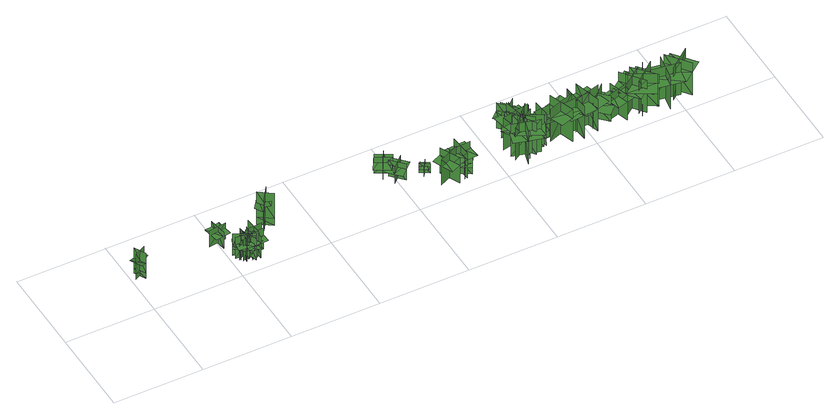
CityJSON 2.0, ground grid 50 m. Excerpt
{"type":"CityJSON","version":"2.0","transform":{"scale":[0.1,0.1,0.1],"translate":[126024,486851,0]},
"CityObjects":{
"tree1":{"type":"SolitaryVegetationObject","geometry":[{"type":"MultiSurface","lod":"1","boundaries":[[[0,1,2]],[[0,2,3]],[[4,5,6]],[[4,6,7]],[[8,9,5]],[[8,5,4]],[[10,11,1]],[[10,1,0]],[[12,13,14]],[[12,14,15]],[[16,17,18]],[[16,18,19]]]}]},
"tree2":{"type":"SolitaryVegetationObject","geometry":[{"type":"MultiSurface","lod":"1","boundaries":[[[20,21,22]],[[20,22,23]],[[24,25,26]],[[24,26,27]],[[28,29,30]],[[28,30,31]],[[28,31,32]],[[28,32,33]]]}]},
"tree3":{"type":"SolitaryVegetationObject","geometry":[{"type":"MultiSurface","lod":"1","boundaries":[[[34,35,36]],[[34,36,37]],[[38,39,40]],[[38,40,41]],[[42,43,44]],[[42,44,45]],[[42,46,47]],[[42,47,43]]]}]},
"tree4":{"type":"SolitaryVegetationObject","geometry":[{"type":"MultiSurface","lod":"1","boundaries":[[[48,49,50]],[[48,50,51]],[[52,53,54]],[[52,54,55]],[[56,57,53]],[[56,53,52]],[[58,59,49]],[[58,49,48]],[[48,49,60]],[[48,60,61]],[[48,62,63]],[[48,63,49]]]}]},
"tree5":{"type":"SolitaryVegetationObject","geometry":[{"type":"MultiSurface","lod":"1","boundaries":[[[64,65,66]],[[64,66,67]],[[68,69,70]],[[68,70,71]],[[72,73,74]],[[72,74,75]],[[72,76,77]],[[72,77,73]]]}]},
"tree6":{"type":"SolitaryVegetationObject","geometry":[{"type":"MultiSurface","lod":"1","boundaries":[[[78,79,80]],[[78,80,81]],[[82,83,84]],[[82,84,85]],[[86,87,83]],[[86,83,82]],[[88,89,79]],[[88,79,78]],[[78,79,90]],[[78,90,91]],[[78,92,93]],[[78,93,79]]]}]},
"tree7":{"type":"SolitaryVegetationObject","geometry":[{"type":"MultiSurface","lod":"1","boundaries":[[[94,95,96]],[[94,96,97]],[[98,99,100]],[[98,100,101]],[[102,103,99]],[[102,99,98]],[[104,105,95]],[[104,95,94]],[[94,95,106]],[[94,106,107]],[[94,108,109]],[[94,109,95]]]}]},
"tree8":{"type":"SolitaryVegetationObject","geometry":[{"type":"MultiSurface","lod":"1","boundaries":[[[110,111,112]],[[110,112,113]],[[114,115,116]],[[114,116,117]],[[118,119,115]],[[118,115,114]],[[120,121,111]],[[120,111,110]],[[110,111,122]],[[110,122,123]],[[110,124,125]],[[110,125,111]]]}]},
"tree9":{"type":"SolitaryVegetationObject","geometry":[{"type":"MultiSurface","lod":"1","boundaries":[[[126,127,128]],[[126,128,129]],[[130,131,132]],[[130,132,133]],[[134,135,136]],[[134,136,137]],[[134,138,139]],[[134,139,135]]]}]},
"tree10":{"type":"SolitaryVegetationObject","geometry":[{"type":"MultiSurface","lod":"1","boundaries":[[[140,141,142]],[[140,142,143]],[[144,145,146]],[[144,146,147]],[[148,149,145]],[[148,145,144]],[[150,151,141]],[[150,141,140]],[[140,141,152]],[[140,152,153]],[[140,154,155]],[[140,155,141]]]}]},
"tree11":{"type":"SolitaryVegetationObject","geometry":[{"type":"MultiSurface","lod":"1","boundaries":[[[156,157,158]],[[156,158,159]],[[160,161,162]],[[160,162,163]],[[164,165,161]],[[164,161,160]],[[166,167,157]],[[166,157,156]],[[156,157,168]],[[156,168,169]],[[156,170,171]],[[156,171,157]]]}]},
"tree12":{"type":"SolitaryVegetationObject","geometry":[{"type":"MultiSurface","lod":"1","boundaries":[[[172,173,174]],[[172,174,175]],[[176,177,178]],[[176,178,179]],[[180,181,182]],[[180,182,183]],[[180,184,185]],[[180,185,181]]]}]},
"tree13":{"type":"SolitaryVegetationObject","geometry":[{"type":"MultiSurface","lod":"1","boundaries":[[[186,187,188]],[[186,188,189]],[[190,191,192]],[[190,192,193]],[[194,195,191]],[[194,191,190]],[[196,197,187]],[[196,187,186]],[[186,187,198]],[[186,198,199]],[[186,200,201]],[[186,201,187]]]}]},
"tree14":{"type":"SolitaryVegetationObject","geometry":[{"type":"MultiSurface","lod":"1","boundaries":[[[202,203,204]],[[202,204,205]],[[206,207,208]],[[206,208,209]],[[210,211,207]],[[210,207,206]],[[212,213,203]],[[212,203,202]],[[202,203,214]],[[202,214,215]],[[202,216,217]],[[202,217,203]]]}]},
"tree15":{"type":"SolitaryVegetationObject","geometry":[{"type":"MultiSurface","lod":"1","boundaries":[[[218,219,220]],[[218,220,221]],[[222,223,224]],[[222,224,225]],[[226,227,228]],[[226,228,229]],[[226,230,231]],[[226,231,227]]]}]},
"tree16":{"type":"SolitaryVegetationObject","geometry":[{"type":"MultiSurface","lod":"1","boundaries":[[[232,233,234]],[[232,234,235]],[[236,237,238]],[[236,238,239]],[[240,241,237]],[[240,237,236]],[[242,243,233]],[[242,233,232]],[[244,245,246]],[[244,246,247]],[[248,249,250]],[[248,250,251]]]}]},
"tree17":{"type":"SolitaryVegetationObject","geometry":[{"type":"MultiSurface","lod":"1","boundaries":[[[252,253,254]],[[252,254,255]],[[256,257,258]],[[256,258,259]],[[260,261,262]],[[260,262,263]],[[260,263,264]],[[260,264,265]]]}]},
"tree18":{"type":"SolitaryVegetationObject","geometry":[{"type":"MultiSurface","lod":"1","boundaries":[[[266,267,268]],[[266,268,269]],[[270,271,272]],[[270,272,273]],[[274,275,276]],[[274,276,277]],[[274,277,278]],[[274,278,279]]]}]},
"tree19":{"type":"SolitaryVegetationObject","geometry":[{"type":"MultiSurface","lod":"1","boundaries":[[[280,281,282]],[[280,282,283]],[[284,285,286]],[[284,286,287]],[[288,289,290]],[[288,290,291]],[[288,291,292]],[[288,292,293]]]}]},
"tree20":{"type":"SolitaryVegetationObject","geometry":[{"type":"MultiSurface","lod":"1","boundaries":[[[294,295,296]],[[294,296,297]],[[298,299,300]],[[298,300,301]],[[302,303,304]],[[302,304,305]],[[302,305,306]],[[302,306,307]]]}]},
"tree21":{"type":"SolitaryVegetationObject","geometry":[{"type":"MultiSurface","lod":"1","boundaries":[[[308,309,310]],[[308,310,311]],[[312,313,314]],[[312,314,315]],[[316,317,318]],[[316,318,319]],[[316,319,320]],[[316,320,321]]]}]},
"tree22":{"type":"SolitaryVegetationObject","geometry":[{"type":"MultiSurface","lod":"1","boundaries":[[[322,323,324]],[[322,324,325]],[[326,327,328]],[[326,328,329]],[[330,331,332]],[[330,332,333]],[[330,333,334]],[[330,334,335]]]}]},
"tree23":{"type":"SolitaryVegetationObject","geometry":[{"type":"MultiSurface","lod":"1","boundaries":[[[336,337,338]],[[336,338,339]],[[340,341,342]],[[340,342,343]],[[344,345,346]],[[344,346,347]],[[344,347,348]],[[344,348,349]]]}]},
"tree24":{"type":"SolitaryVegetationObject","geometry":[{"type":"MultiSurface","lod":"1","boundaries":[[[350,351,352]],[[350,352,353]],[[354,355,356]],[[354,356,357]],[[358,359,360]],[[358,360,361]],[[358,361,362]],[[358,362,363]]]}]},
"tree25":{"type":"SolitaryVegetationObject","geometry":[{"type":"MultiSurface","lod":"1","boundaries":[[[364,365,366]],[[364,366,367]],[[368,369,370]],[[368,370,371]],[[372,373,374]],[[372,374,375]],[[372,375,376]],[[372,376,377]]]}]},
"tree26":{"type":"SolitaryVegetationObject","geometry":[{"type":"MultiSurface","lod":"1","boundaries":[[[378,379,380]],[[378,380,381]],[[382,383,384]],[[382,384,385]],[[386,387,388]],[[386,388,389]],[[386,389,390]],[[386,390,391]]]}]},
"tree27":{"type":"SolitaryVegetationObject","geometry":[{"type":"MultiSurface","lod":"1","boundaries":[[[392,393,394]],[[392,394,395]],[[396,397,398]],[[396,398,399]],[[400,401,402]],[[400,402,403]],[[400,403,404]],[[400,404,405]]]}]},
"tree28":{"type":"SolitaryVegetationObject","geometry":[{"type":"MultiSurface","lod":"1","boundaries":[[[406,407,408]],[[406,408,409]],[[410,411,412]],[[410,412,413]],[[414,415,416]],[[414,416,417]],[[414,417,418]],[[414,418,419]]]}]},
"tree29":{"type":"SolitaryVegetationObject","geometry":[{"type":"MultiSurface","lod":"1","boundaries":[[[420,421,422]],[[420,422,423]],[[424,425,426]],[[424,426,427]],[[428,429,430]],[[428,430,431]],[[428,431,432]],[[428,432,433]]]}]},
"tree30":{"type":"SolitaryVegetationObject","geometry":[{"type":"MultiSurface","lod":"1","boundaries":[[[434,435,436]],[[434,436,437]],[[438,439,440]],[[438,440,441]],[[442,443,439]],[[442,439,438]],[[444,445,435]],[[444,435,434]],[[446,447,448]],[[446,448,449]],[[450,451,452]],[[450,452,453]]]}]},
"tree31":{"type":"SolitaryVegetationObject","geometry":[{"type":"MultiSurface","lod":"1","boundaries":[[[454,455,456]],[[454,456,457]],[[458,459,460]],[[458,460,461]],[[462,463,464]],[[462,464,465]],[[462,465,466]],[[462,466,467]]]}]},
"tree32":{"type":"SolitaryVegetationObject","geometry":[{"type":"MultiSurface","lod":"1","boundaries":[[[468,469,470]],[[468,470,471]],[[472,473,474]],[[472,474,475]],[[476,477,478]],[[476,478,479]],[[476,479,480]],[[476,480,481]]]}]},
"tree33":{"type":"SolitaryVegetationObject","geometry":[{"type":"MultiSurface","lod":"1","boundaries":[[[482,483,484]],[[482,484,485]],[[486,487,488]],[[486,488,489]],[[490,491,492]],[[490,492,493]],[[490,493,494]],[[490,494,495]]]}]},
"tree34":{"type":"SolitaryVegetationObject","geometry":[{"type":"MultiSurface","lod":"1","boundaries":[[[496,497,498]],[[496,498,499]],[[500,501,502]],[[500,502,503]],[[504,505,506]],[[504,506,507]],[[504,507,508]],[[504,508,509]]]}]},
"tree35":{"type":"SolitaryVegetationObject","geometry":[{"type":"MultiSurface","lod":"1","boundaries":[[[510,511,512]],[[510,512,513]],[[514,515,516]],[[514,516,517]],[[518,519,520]],[[518,520,521]],[[518,521,522]],[[518,522,523]]]}]},
"tree36":{"type":"SolitaryVegetationObject","geometry":[{"type":"MultiSurface","lod":"1","boundaries":[[[524,525,526]],[[524,526,527]],[[528,529,530]],[[528,530,531]],[[532,533,534]],[[532,534,535]],[[532,535,536]],[[532,536,537]]]}]},
"tree37":{"type":"SolitaryVegetationObject","geometry":[{"type":"MultiSurface","lod":"1","boundaries":[[[538,539,540]],[[538,540,541]],[[542,543,544]],[[542,544,545]],[[546,547,548]],[[546,548,549]],[[546,549,550]],[[546,550,551]]]}]},
"tree38":{"type":"SolitaryVegetationObject","geometry":[{"type":"MultiSurface","lod":"1","boundaries":[[[552,553,554]],[[552,554,555]],[[556,557,558]],[[556,558,559]],[[560,561,562]],[[560,562,563]],[[560,563,564]],[[560,564,565]]]}]},
"tree39":{"type":"SolitaryVegetationObject","geometry":[{"type":"MultiSurface","lod":"1","boundaries":[[[566,567,568]],[[566,568,569]],[[570,571,572]],[[570,572,573]],[[574,575,576]],[[574,576,577]],[[574,577,578]],[[574,578,579]]]}]},
"tree40":{"type":"SolitaryVegetationObject","geometry":[{"type":"MultiSurface","lod":"1","boundaries":[[[580,581,582]],[[580,582,583]],[[584,585,586]],[[584,586,587]],[[588,589,590]],[[588,590,591]],[[588,591,592]],[[588,592,593]]]}]}
},
"vertices":[
[69,210,42],[35,273,42],[36,273,175],[70,211,175],[85,261,42],[22,228,42],[22,228,175],[85,261,175],[85,261,6],[22,228,6],[70,211,6],[36,273,6],[69,210,107],[36,273,107],[4,256,120],[37,193,120],[40,265,128],[66,218,128],[90,230,135],[64,277,135],
[452,255,9],[551,270,9],[551,270,117],[452,255,117],[510,213,9],[495,312,9],[495,312,117],[510,213,117],[509,217,87],[552,223,87],[539,315,87],[496,308,87],[452,302,87],[466,211,87],
[579,84,13],[543,140,13],[543,140,124],[579,84,124],[590,134,13],[534,98,13],[534,98,124],[590,134,124],[590,134,88],[534,98,88],[553,68,88],[609,103,88],[570,165,88],[514,129,88],
[522,150,81],[591,117,81],[608,153,82],[540,186,82],[572,169,81],[539,100,81],[543,98,152],[576,167,152],[576,167,11],[543,98,11],[521,148,11],[590,114,11],[591,117,152],[522,150,152],[505,116,82],[574,82,82],
[577,160,10],[565,75,10],[565,75,152],[577,160,152],[525,121,10],[609,108,10],[609,108,152],[525,121,152],[525,121,106],[609,108,106],[616,154,106],[532,167,106],[518,75,106],[602,62,106],
[545,106,65],[586,150,65],[564,171,65],[523,128,65],[543,148,65],[586,107,65],[589,109,119],[546,150,119],[546,150,10],[589,109,10],[547,105,10],[588,148,10],[586,150,119],[545,106,119],[567,86,65],[608,129,65],
[610,142,79],[567,79,79],[600,57,79],[643,120,79],[621,90,79],[558,133,79],[555,130,149],[618,86,149],[618,86,8],[555,130,8],[608,144,8],[564,81,8],[567,79,149],[610,142,149],[578,164,79],[535,101,79],
[626,141,74],[551,127,74],[558,88,75],[633,102,75],[597,97,74],[583,172,74],[578,171,144],[592,96,144],[592,96,4],[578,171,4],[625,144,4],[550,130,4],[551,127,144],[626,141,144],[619,179,75],[544,165,75],
[553,91,6],[632,122,6],[632,122,148],[553,91,148],[613,65,6],[582,144,6],[582,144,148],[613,65,148],[613,65,102],[582,144,102],[538,127,102],[570,48,102],[657,82,102],[625,161,102],
[563,144,73],[637,125,73],[647,163,73],[573,183,73],[608,172,73],[589,98,73],[593,97,143],[613,171,143],[613,171,3],[593,97,3],[562,141,3],[636,122,3],[637,125,143],[563,144,143],[553,107,73],[627,87,73],
[594,76,74],[623,147,74],[587,162,74],[558,91,74],[573,125,74],[644,96,74],[645,100,144],[575,129,144],[575,129,4],[645,100,4],[597,75,4],[626,146,4],[623,147,144],[594,76,144],[630,62,74],[659,132,74],
[623,165,2],[605,101,2],[605,101,112],[623,165,112],[579,140,2],[643,122,2],[643,122,112],[579,140,112],[579,140,76],[643,122,76],[653,157,76],[589,175,76],[569,105,76],[633,87,76],
[634,140,58],[615,84,58],[644,74,58],[663,130,58],[653,104,58],[597,123,58],[595,120,112],[652,100,112],[652,100,3],[595,120,3],[632,141,3],[612,85,3],[615,84,112],[634,140,112],[606,150,58],[586,94,58],
[627,179,87],[634,86,87],[683,90,88],[675,183,88],[677,138,87],[584,130,87],[584,125,173],[677,132,173],[677,132,1],[584,125,1],[623,178,1],[630,85,1],[634,86,173],[627,179,173],[580,175,88],[587,82,88],
[640,71,2],[634,157,2],[634,157,144],[640,71,144],[683,121,2],[598,115,2],[598,115,144],[683,121,144],[683,121,97],[598,115,97],[601,68,97],[686,75,97],[679,168,97],[594,161,97],
[743,232,52],[796,305,52],[798,304,222],[744,231,222],[810,242,52],[738,296,52],[737,295,222],[810,241,222],[810,241,7],[737,295,7],[744,231,7],[798,304,7],[743,232,135],[797,304,135],[760,332,152],[706,259,152],[790,294,162],[750,239,162],[778,219,171],[818,274,171],
[1420,332,13],[1420,332,121],[1501,285,121],[1501,285,13],[1482,347,13],[1482,347,121],[1436,269,121],[1436,269,13],[1489,359,86],[1448,382,86],[1391,286,86],[1432,262,86],[1472,238,86],[1529,335,86],
[1540,215,10],[1540,215,118],[1476,283,118],[1476,283,10],[1477,218,10],[1477,218,118],[1543,280,118],[1543,280,10],[1467,209,83],[1499,175,83],[1581,251,83],[1549,286,83],[1517,320,83],[1435,243,83],
[1668,202,9],[1620,234,9],[1620,234,71],[1668,202,71],[1659,242,9],[1627,194,9],[1627,194,71],[1659,242,71],[1658,240,54],[1637,254,54],[1608,210,54],[1629,196,54],[1649,182,54],[1679,226,54],
[1786,149,9],[1675,99,9],[1675,99,178],[1786,149,178],[1710,178,9],[1760,67,9],[1760,67,178],[1710,178,178],[1710,178,131],[1655,153,131],[1705,42,131],[1760,67,131],[1816,92,131],[1766,203,131],
[1864,152,7],[1743,144,7],[1743,144,176],[1864,152,176],[1804,206,7],[1812,84,7],[1812,84,176],[1804,206,176],[1804,206,129],[1743,202,129],[1751,80,129],[1812,84,129],[1873,88,129],[1864,210,129],
[1797,81,10],[1838,151,10],[1838,151,119],[1797,81,119],[1847,94,10],[1847,94,119],[1777,135,119],[1777,135,10],[1847,94,85],[1865,123,85],[1808,156,85],[1791,127,85],[1774,98,85],[1830,65,85],
[2075,117,9],[2224,75,9],[2224,75,224],[2075,117,224],[2125,27,9],[2167,176,9],[2167,176,224],[2125,27,224],[2125,27,164],[2199,6,164],[2242,155,164],[2167,176,164],[2093,197,164],[2050,48,164],
[2191,67,9],[2107,197,9],[2107,197,225],[2191,67,225],[2213,168,9],[2083,84,9],[2083,84,225],[2213,168,225],[2213,168,164],[2171,233,164],[2041,149,164],[2083,84,164],[2125,19,164],[2255,103,164],
[2103,101,10],[2208,215,10],[2208,215,225],[2104,101,225],[2207,104,10],[2093,209,10],[2093,209,225],[2207,104,225],[2207,104,165],[2259,161,165],[2145,266,165],[2093,209,165],[2040,152,165],[2154,47,165],
[2216,204,11],[2064,172,11],[2064,172,227],[2216,204,227],[2130,261,11],[2162,109,11],[2162,109,227],[2130,261,227],[2130,261,166],[2054,245,166],[2086,93,166],[2162,109,166],[2238,125,166],[2206,277,166],
[2252,98,11],[2112,166,11],[2112,166,227],[2252,98,227],[2218,196,11],[2151,56,11],[2151,56,227],[2218,196,227],[2218,196,166],[2149,230,166],[2081,90,166],[2151,56,166],[2221,23,166],[2288,162,166],
[2095,251,13],[2215,228,13],[2215,228,182],[2095,251,182],[2140,184,13],[2164,303,13],[2164,303,182],[2140,184,182],[2140,184,135],[2200,172,135],[2223,291,135],[2164,303,135],[2104,315,135],[2080,195,135],
[2191,239,11],[2109,329,11],[2109,329,180],[2191,239,180],[2195,320,11],[2105,238,11],[2105,238,180],[2195,320,180],[2195,320,133],[2154,365,133],[2064,283,133],[2105,238,133],[2146,193,133],[2236,275,133],
[2305,139,64],[2215,130,64],[2215,132,234],[2305,140,234],[2253,182,65],[2261,92,65],[2262,92,234],[2253,183,234],[2253,183,19],[2262,92,19],[2305,140,19],[2215,132,19],[2305,139,147],[2215,131,147],[2219,85,164],[2309,93,164],[2227,132,174],[2295,139,174],[2291,173,183],[2224,166,183],
[2340,200,19],[2391,54,19],[2391,54,235],[2340,200,235],[2295,108,19],[2441,159,19],[2441,159,235],[2295,108,235],[2295,108,174],[2320,34,174],[2467,85,174],[2441,159,174],[2416,232,174],[2269,181,174],
[2375,117,15],[2529,131,15],[2529,131,230],[2375,117,230],[2454,50,15],[2440,205,15],[2440,205,230],[2454,50,230],[2454,50,170],[2531,57,170],[2517,212,170],[2440,205,170],[2362,198,170],[2376,43,170],
[2538,67,13],[2495,215,13],[2495,215,228],[2538,67,228],[2588,157,13],[2440,114,13],[2440,114,228],[2588,157,228],[2588,157,168],[2567,231,168],[2418,188,168],[2440,114,168],[2461,39,168],[2610,82,168],
[2633,203,8],[2633,203,179],[2528,99,179],[2528,99,8],[2631,103,8],[2631,103,179],[2531,204,179],[2531,204,8],[2646,88,123],[2698,139,123],[2574,265,123],[2522,213,123],[2470,162,123],[2594,36,123],
[2744,146,9],[2627,112,9],[2627,112,178],[2744,146,178],[2673,186,9],[2707,69,9],[2707,69,178],[2673,186,178],[2673,186,131],[2614,169,131],[2648,52,131],[2707,69,131],[2765,86,131],[2731,203,131],
[2828,184,6],[2705,89,6],[2705,89,221],[2828,184,221],[2726,198,6],[2820,75,6],[2820,75,221],[2726,198,221],[2726,198,161],[2664,150,161],[2759,28,161],[2820,75,161],[2882,123,161],[2787,245,161],
[2787,59,11],[2861,195,11],[2861,195,227],[2787,59,227],[2886,88,11],[2750,162,11],[2750,162,227],[2886,88,227],[2886,88,166],[2923,156,166],[2787,230,166],[2750,162,166],[2713,94,166],[2849,20,166],
[2891,83,8],[2791,201,8],[2791,201,223],[2891,83,223],[2900,186,8],[2782,86,8],[2782,86,223],[2900,186,223],[2900,186,163],[2850,245,163],[2732,145,163],[2782,86,163],[2832,26,163],[2950,127,163],
[2959,190,10],[2933,37,10],[2933,37,225],[2959,190,225],[2874,130,10],[3027,105,10],[3027,105,225],[2874,130,225],[2874,130,165],[2862,54,165],[3015,29,165],[3027,105,165],[3040,182,165],[2887,207,165],
[2977,91,7],[3099,186,7],[3099,186,223],[2977,91,223],[3079,77,7],[2984,200,7],[2984,200,223],[3079,77,223],[3079,77,162],[3140,125,162],[3045,247,162],[2984,200,162],[2923,152,162],[3018,30,162]
]}
